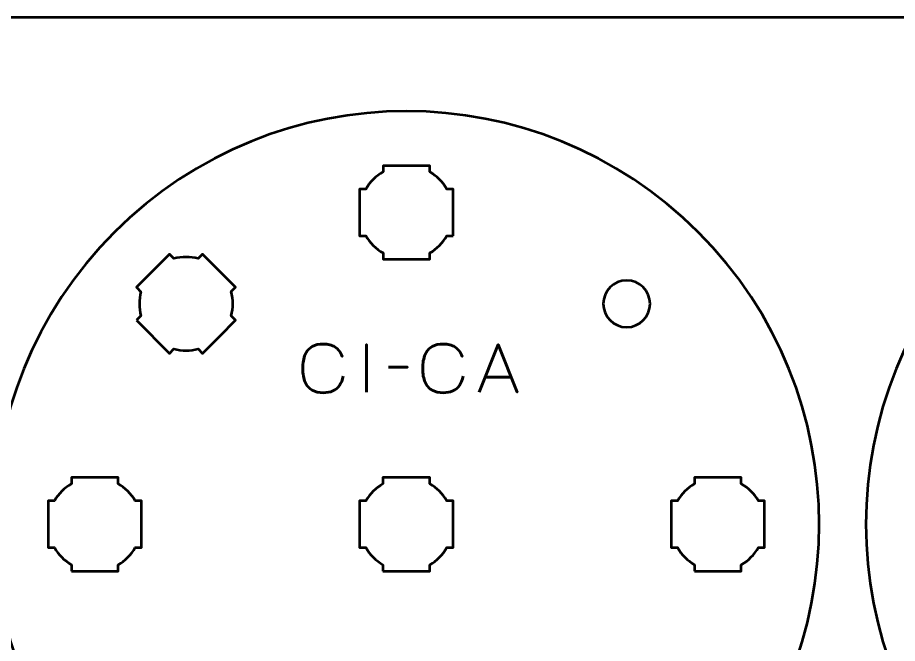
# Model space of a CAD drawing. Header units: centimetres. Extents: x -21 to 0, y -29.7 to 0.
# Drawn here: x -11.3 to -5.65, y -4.01 to 0 of the extents above; entities that cross this region are included whole.
import ezdxf

# ---------------------------------------------------------------- set-up
doc = ezdxf.new("R2010")
doc.units = ezdxf.units.CM
doc.header["$MEASUREMENT"] = 0
doc.layers.add('Layer 1', color=7, linetype='Continuous')

msp = doc.modelspace()

# ---------------------------------------------------------------- linework, layer by layer
at = {"layer": 'Layer 1', "color": 1, "lineweight": 53}
msp.add_open_spline([(-21.00003, -29.19995), (-21.00003, -29.19995), (-21.00003, -2.29992), (-21.00003, -2.29992), (-21.00003, -2.29992), (-21.00003, -2.21709), (-20.93286, -2.14992), (-20.85003, -2.14992), (-20.85003, -2.14992), (-20.7672, -2.14992), (-20.70003, -2.08275), (-20.70003, -1.99992), (-20.70003, -1.99992), (-20.70003, -1.91709), (-20.7672, -1.84992), (-20.85003, -1.84992), (-20.85003, -1.84992), (-20.93286, -1.84992), (-21.00003, -1.78275), (-21.00003, -1.69992), (-21.00003, -1.69992), (-21.00003, -1.61709), (-20.93286, -1.54992), (-20.85003, -1.54992), (-20.85003, -1.54992), (-20.7672, -1.54992), (-20.70003, -1.48275), (-20.70003, -1.39992), (-20.70003, -1.39992), (-20.70003, -1.31709), (-20.7672, -1.24992), (-20.85003, -1.24992), (-20.85003, -1.24992), (-20.93286, -1.24992), (-21.00003, -1.18275), (-21.00003, -1.09992), (-21.00003, -1.09992), (-21.00003, -1.09992), (-21.00003, -0.49992), (-21.00003, -0.49992), (-21.00003, -0.49992), (-21.00003, -0.22295), (-20.77694, 0.00004), (-20.49994, 0.00004), (-20.49994, 0.00004), (-20.49994, 0.00004), (-0.50008, 0.00004), (-0.50008, 0.00004), (-0.50008, 0.00004), (-0.22294, 0.00004), (0.00002, -0.22295), (0.00002, -0.49992), (0.00002, -0.49992), (0.00002, -0.49992), (0.00002, -29.19995), (0.00002, -29.19995), (0.00002, -29.19995), (0.00002, -29.47695), (-0.22294, -29.70004), (-0.50008, -29.70004), (-0.50008, -29.70004), (-0.50008, -29.70004), (-20.49994, -29.70004), (-20.49994, -29.70004), (-20.49994, -29.70004), (-20.77694, -29.70004), (-21.00003, -29.47695), (-21.00003, -29.19995)], degree=3, knots=[0, 0, 0, 0, 0.0588235, 0.0588235, 0.0588235, 0.0588235, 0.1176471, 0.1176471, 0.1176471, 0.1176471, 0.1764706, 0.1764706, 0.1764706, 0.1764706, 0.2352941, 0.2352941, 0.2352941, 0.2352941, 0.2941176, 0.2941176, 0.2941176, 0.2941176, 0.3529412, 0.3529412, 0.3529412, 0.3529412, 0.4117647, 0.4117647, 0.4117647, 0.4117647, 0.4705882, 0.4705882, 0.4705882, 0.4705882, 0.5294118, 0.5294118, 0.5294118, 0.5294118, 0.5882353, 0.5882353, 0.5882353, 0.5882353, 0.6470588, 0.6470588, 0.6470588, 0.6470588, 0.7058824, 0.7058824, 0.7058824, 0.7058824, 0.7647059, 0.7647059, 0.7647059, 0.7647059, 0.8235294, 0.8235294, 0.8235294, 0.8235294, 0.8823529, 0.8823529, 0.8823529, 0.8823529, 0.9411765, 0.9411765, 0.9411765, 0.9411765, 1, 1, 1, 1], dxfattribs=at)
at = {"layer": 'Layer 1', "color": 3, "lineweight": 53}
for points in [[(-10.67382, -1.3761), (-9.63912, -0.3414), (-7.96088, -0.3414), (-6.92615, -1.37613), (-6.92615, -1.37613), (-5.89145, -2.41083), (-5.89145, -4.08907), (-6.92615, -5.12377), (-6.92615, -5.12377), (-7.96088, -6.15849), (-9.63912, -6.15849), (-10.67382, -5.12379), (-10.67382, -5.12379), (-11.70855, -4.08907), (-11.70855, -2.41083), (-10.67382, -1.3761)], [(-1.32618, -1.37616), (-0.29148, -2.41086), (-0.29148, -4.0891), (-1.32621, -5.12383), (-1.32621, -5.12383), (-2.36091, -6.15853), (-4.03915, -6.15853), (-5.07385, -5.12383), (-5.07385, -5.12383), (-6.10857, -4.0891), (-6.10857, -2.41086), (-5.07387, -1.37616), (-5.07387, -1.37616), (-4.03915, -0.34143), (-2.36091, -0.34143), (-1.32618, -1.37616)]]:
    msp.add_open_spline(points, degree=3, knots=[0, 0, 0, 0, 0.25, 0.25, 0.25, 0.25, 0.5, 0.5, 0.5, 0.5, 0.75, 0.75, 0.75, 0.75, 1, 1, 1, 1], dxfattribs=at)
at = {"layer": 'Layer 1', "lineweight": 53}
for points, knots in [([(-8.49997, -1.39992), (-8.49997, -1.39992), (-8.54017, -1.39992), (-8.54017, -1.39992), (-8.54017, -1.39992), (-8.5665, -1.44544), (-8.60446, -1.48337), (-8.64997, -1.5097), (-8.64997, -1.5097), (-8.64997, -1.5097), (-8.64997, -1.54992), (-8.64997, -1.54992), (-8.64997, -1.54992), (-8.64997, -1.54992), (-8.94997, -1.54992), (-8.94997, -1.54992), (-8.94997, -1.54992), (-8.94997, -1.54992), (-8.94997, -1.50973), (-8.94997, -1.50973), (-8.94997, -1.50973), (-8.9955, -1.4834), (-9.03349, -1.44545), (-9.05985, -1.39992), (-9.05985, -1.39992), (-9.05985, -1.39992), (-9.09997, -1.39992), (-9.09997, -1.39992), (-9.09997, -1.39992), (-9.09997, -1.39992), (-9.09997, -1.2545), (-9.09997, -1.2545), (-9.09997, -1.2545), (-9.09997, -1.2545), (-9.10003, -1.24985), (-9.10003, -1.24985), (-9.10003, -1.24985), (-9.10003, -1.24985), (-9.09997, -1.24521), (-9.09997, -1.24521), (-9.09997, -1.24521), (-9.09997, -1.24521), (-9.09997, -1.09992), (-9.09997, -1.09992), (-9.09997, -1.09992), (-9.09997, -1.09992), (-9.0599, -1.09992), (-9.0599, -1.09992), (-9.0599, -1.09992), (-9.03355, -1.05435), (-8.99555, -1.01634), (-8.94997, -0.98998), (-8.94997, -0.98998), (-8.94997, -0.98998), (-8.94997, -0.94992), (-8.94997, -0.94992), (-8.94997, -0.94992), (-8.94997, -0.94992), (-8.80669, -0.94992), (-8.80669, -0.94992), (-8.80669, -0.94992), (-8.80669, -0.94992), (-8.80002, -0.94984), (-8.80002, -0.94984), (-8.80002, -0.94984), (-8.80002, -0.94984), (-8.79334, -0.94992), (-8.79334, -0.94992), (-8.79334, -0.94992), (-8.79334, -0.94992), (-8.64997, -0.94992), (-8.64997, -0.94992), (-8.64997, -0.94992), (-8.64997, -0.94992), (-8.64997, -0.99002), (-8.64997, -0.99002), (-8.64997, -0.99002), (-8.60443, -1.01638), (-8.56645, -1.05437), (-8.54012, -1.09992), (-8.54012, -1.09992), (-8.54012, -1.09992), (-8.49997, -1.09992), (-8.49997, -1.09992), (-8.49997, -1.09992), (-8.49997, -1.09992), (-8.49997, -1.39992), (-8.49997, -1.39992)], [0, 0, 0, 0, 0.0454545, 0.0454545, 0.0454545, 0.0454545, 0.0909091, 0.0909091, 0.0909091, 0.0909091, 0.1363636, 0.1363636, 0.1363636, 0.1363636, 0.1818182, 0.1818182, 0.1818182, 0.1818182, 0.2272727, 0.2272727, 0.2272727, 0.2272727, 0.2727273, 0.2727273, 0.2727273, 0.2727273, 0.3181818, 0.3181818, 0.3181818, 0.3181818, 0.3636364, 0.3636364, 0.3636364, 0.3636364, 0.4090909, 0.4090909, 0.4090909, 0.4090909, 0.4545455, 0.4545455, 0.4545455, 0.4545455, 0.5, 0.5, 0.5, 0.5, 0.5454545, 0.5454545, 0.5454545, 0.5454545, 0.5909091, 0.5909091, 0.5909091, 0.5909091, 0.6363636, 0.6363636, 0.6363636, 0.6363636, 0.6818182, 0.6818182, 0.6818182, 0.6818182, 0.7272727, 0.7272727, 0.7272727, 0.7272727, 0.7727273, 0.7727273, 0.7727273, 0.7727273, 0.8181818, 0.8181818, 0.8181818, 0.8181818, 0.8636364, 0.8636364, 0.8636364, 0.8636364, 0.9090909, 0.9090909, 0.9090909, 0.9090909, 0.9545455, 0.9545455, 0.9545455, 0.9545455, 1, 1, 1, 1]), ([(-10.53245, -1.94176), (-10.53245, -1.94176), (-10.50403, -1.91333), (-10.50403, -1.91333), (-10.50403, -1.91333), (-10.5176, -1.86253), (-10.51758, -1.80887), (-10.50401, -1.75807), (-10.50401, -1.75807), (-10.50401, -1.75807), (-10.53245, -1.72963), (-10.53245, -1.72963), (-10.53245, -1.72963), (-10.53245, -1.72963), (-10.32032, -1.5175), (-10.32032, -1.5175), (-10.32032, -1.5175), (-10.32032, -1.5175), (-10.2919, -1.54591), (-10.2919, -1.54591), (-10.2919, -1.54591), (-10.24109, -1.53234), (-10.18739, -1.53231), (-10.13656, -1.54587), (-10.13656, -1.54587), (-10.13656, -1.54587), (-10.10819, -1.5175), (-10.10819, -1.5175), (-10.10819, -1.5175), (-10.10819, -1.5175), (-10.00536, -1.62032), (-10.00536, -1.62032), (-10.00536, -1.62032), (-10.00536, -1.62032), (-10.00203, -1.62357), (-10.00203, -1.62357), (-10.00203, -1.62357), (-10.00203, -1.62357), (-9.99879, -1.62689), (-9.99879, -1.62689), (-9.99879, -1.62689), (-9.99879, -1.62689), (-9.89606, -1.72963), (-9.89606, -1.72963), (-9.89606, -1.72963), (-9.89606, -1.72963), (-9.92439, -1.75796), (-9.92439, -1.75796), (-9.92439, -1.75796), (-9.9108, -1.80882), (-9.91079, -1.86256), (-9.92438, -1.91343), (-9.92438, -1.91343), (-9.92438, -1.91343), (-9.89606, -1.94176), (-9.89606, -1.94176), (-9.89606, -1.94176), (-9.89606, -1.94176), (-9.99737, -2.04307), (-9.99737, -2.04307), (-9.99737, -2.04307), (-9.99737, -2.04307), (-10.00203, -2.04785), (-10.00203, -2.04785), (-10.00203, -2.04785), (-10.00203, -2.04785), (-10.00681, -2.05251), (-10.00681, -2.05251), (-10.00681, -2.05251), (-10.00681, -2.05251), (-10.10819, -2.15389), (-10.10819, -2.15389), (-10.10819, -2.15389), (-10.10819, -2.15389), (-10.13654, -2.12554), (-10.13654, -2.12554), (-10.13654, -2.12554), (-10.18739, -2.1391), (-10.2411, -2.13909), (-10.29193, -2.1255), (-10.29193, -2.1255), (-10.29193, -2.1255), (-10.32032, -2.15389), (-10.32032, -2.15389), (-10.32032, -2.15389), (-10.32032, -2.15389), (-10.53245, -1.94176), (-10.53245, -1.94176)], [0, 0, 0, 0, 0.0454545, 0.0454545, 0.0454545, 0.0454545, 0.0909091, 0.0909091, 0.0909091, 0.0909091, 0.1363636, 0.1363636, 0.1363636, 0.1363636, 0.1818182, 0.1818182, 0.1818182, 0.1818182, 0.2272727, 0.2272727, 0.2272727, 0.2272727, 0.2727273, 0.2727273, 0.2727273, 0.2727273, 0.3181818, 0.3181818, 0.3181818, 0.3181818, 0.3636364, 0.3636364, 0.3636364, 0.3636364, 0.4090909, 0.4090909, 0.4090909, 0.4090909, 0.4545455, 0.4545455, 0.4545455, 0.4545455, 0.5, 0.5, 0.5, 0.5, 0.5454545, 0.5454545, 0.5454545, 0.5454545, 0.5909091, 0.5909091, 0.5909091, 0.5909091, 0.6363636, 0.6363636, 0.6363636, 0.6363636, 0.6818182, 0.6818182, 0.6818182, 0.6818182, 0.7272727, 0.7272727, 0.7272727, 0.7272727, 0.7727273, 0.7727273, 0.7727273, 0.7727273, 0.8181818, 0.8181818, 0.8181818, 0.8181818, 0.8636364, 0.8636364, 0.8636364, 0.8636364, 0.9090909, 0.9090909, 0.9090909, 0.9090909, 0.9545455, 0.9545455, 0.9545455, 0.9545455, 1, 1, 1, 1]), ([(-7.3858, -1.68572), (-7.30297, -1.68572), (-7.2358, -1.75289), (-7.2358, -1.83572), (-7.2358, -1.83572), (-7.2358, -1.91855), (-7.30297, -1.98572), (-7.3858, -1.98572), (-7.3858, -1.98572), (-7.46863, -1.98572), (-7.5358, -1.91855), (-7.5358, -1.83572), (-7.5358, -1.83572), (-7.5358, -1.75289), (-7.46863, -1.68572), (-7.3858, -1.68572)], [0, 0, 0, 0, 0.25, 0.25, 0.25, 0.25, 0.5, 0.5, 0.5, 0.5, 0.75, 0.75, 0.75, 0.75, 1, 1, 1, 1]), ([(-10.95004, -3.54991), (-10.95004, -3.54991), (-10.95004, -3.50971), (-10.95004, -3.50971), (-10.95004, -3.50971), (-10.99556, -3.48338), (-11.03349, -3.44542), (-11.05982, -3.39991), (-11.05982, -3.39991), (-11.05982, -3.39991), (-11.10004, -3.39991), (-11.10004, -3.39991), (-11.10004, -3.39991), (-11.10004, -3.39991), (-11.10004, -3.09991), (-11.10004, -3.09991), (-11.10004, -3.09991), (-11.10004, -3.09991), (-11.05985, -3.09991), (-11.05985, -3.09991), (-11.05985, -3.09991), (-11.03352, -3.05438), (-10.99557, -3.01639), (-10.95004, -2.99003), (-10.95004, -2.99003), (-10.95004, -2.99003), (-10.95004, -2.94991), (-10.95004, -2.94991), (-10.95004, -2.94991), (-10.95004, -2.94991), (-10.80462, -2.94991), (-10.80462, -2.94991), (-10.80462, -2.94991), (-10.80462, -2.94991), (-10.79997, -2.94985), (-10.79997, -2.94985), (-10.79997, -2.94985), (-10.79997, -2.94985), (-10.79533, -2.94991), (-10.79533, -2.94991), (-10.79533, -2.94991), (-10.79533, -2.94991), (-10.65004, -2.94991), (-10.65004, -2.94991), (-10.65004, -2.94991), (-10.65004, -2.94991), (-10.65004, -2.98998), (-10.65004, -2.98998), (-10.65004, -2.98998), (-10.60447, -3.01633), (-10.56646, -3.05433), (-10.5401, -3.09991), (-10.5401, -3.09991), (-10.5401, -3.09991), (-10.50004, -3.09991), (-10.50004, -3.09991), (-10.50004, -3.09991), (-10.50004, -3.09991), (-10.50004, -3.24319), (-10.50004, -3.24319), (-10.50004, -3.24319), (-10.50004, -3.24319), (-10.49996, -3.24986), (-10.49996, -3.24986), (-10.49996, -3.24986), (-10.49996, -3.24986), (-10.50004, -3.25654), (-10.50004, -3.25654), (-10.50004, -3.25654), (-10.50004, -3.25654), (-10.50004, -3.39991), (-10.50004, -3.39991), (-10.50004, -3.39991), (-10.50004, -3.39991), (-10.54014, -3.39991), (-10.54014, -3.39991), (-10.54014, -3.39991), (-10.5665, -3.44545), (-10.60449, -3.48343), (-10.65004, -3.50976), (-10.65004, -3.50976), (-10.65004, -3.50976), (-10.65004, -3.54991), (-10.65004, -3.54991), (-10.65004, -3.54991), (-10.65004, -3.54991), (-10.95004, -3.54991), (-10.95004, -3.54991)], [0, 0, 0, 0, 0.0454545, 0.0454545, 0.0454545, 0.0454545, 0.0909091, 0.0909091, 0.0909091, 0.0909091, 0.1363636, 0.1363636, 0.1363636, 0.1363636, 0.1818182, 0.1818182, 0.1818182, 0.1818182, 0.2272727, 0.2272727, 0.2272727, 0.2272727, 0.2727273, 0.2727273, 0.2727273, 0.2727273, 0.3181818, 0.3181818, 0.3181818, 0.3181818, 0.3636364, 0.3636364, 0.3636364, 0.3636364, 0.4090909, 0.4090909, 0.4090909, 0.4090909, 0.4545455, 0.4545455, 0.4545455, 0.4545455, 0.5, 0.5, 0.5, 0.5, 0.5454545, 0.5454545, 0.5454545, 0.5454545, 0.5909091, 0.5909091, 0.5909091, 0.5909091, 0.6363636, 0.6363636, 0.6363636, 0.6363636, 0.6818182, 0.6818182, 0.6818182, 0.6818182, 0.7272727, 0.7272727, 0.7272727, 0.7272727, 0.7727273, 0.7727273, 0.7727273, 0.7727273, 0.8181818, 0.8181818, 0.8181818, 0.8181818, 0.8636364, 0.8636364, 0.8636364, 0.8636364, 0.9090909, 0.9090909, 0.9090909, 0.9090909, 0.9545455, 0.9545455, 0.9545455, 0.9545455, 1, 1, 1, 1]), ([(-8.95004, -3.54991), (-8.95004, -3.54991), (-8.95004, -3.50971), (-8.95004, -3.50971), (-8.95004, -3.50971), (-8.99556, -3.48338), (-9.03349, -3.44542), (-9.05982, -3.39991), (-9.05982, -3.39991), (-9.05982, -3.39991), (-9.10004, -3.39991), (-9.10004, -3.39991), (-9.10004, -3.39991), (-9.10004, -3.39991), (-9.10004, -3.09991), (-9.10004, -3.09991), (-9.10004, -3.09991), (-9.10004, -3.09991), (-9.05985, -3.09991), (-9.05985, -3.09991), (-9.05985, -3.09991), (-9.03352, -3.05438), (-8.99557, -3.01639), (-8.95004, -2.99003), (-8.95004, -2.99003), (-8.95004, -2.99003), (-8.95004, -2.94991), (-8.95004, -2.94991), (-8.95004, -2.94991), (-8.95004, -2.94991), (-8.80462, -2.94991), (-8.80462, -2.94991), (-8.80462, -2.94991), (-8.80462, -2.94991), (-8.79997, -2.94985), (-8.79997, -2.94985), (-8.79997, -2.94985), (-8.79997, -2.94985), (-8.79533, -2.94991), (-8.79533, -2.94991), (-8.79533, -2.94991), (-8.79533, -2.94991), (-8.65004, -2.94991), (-8.65004, -2.94991), (-8.65004, -2.94991), (-8.65004, -2.94991), (-8.65004, -2.98998), (-8.65004, -2.98998), (-8.65004, -2.98998), (-8.60447, -3.01633), (-8.56646, -3.05433), (-8.5401, -3.09991), (-8.5401, -3.09991), (-8.5401, -3.09991), (-8.50004, -3.09991), (-8.50004, -3.09991), (-8.50004, -3.09991), (-8.50004, -3.09991), (-8.50004, -3.24319), (-8.50004, -3.24319), (-8.50004, -3.24319), (-8.50004, -3.24319), (-8.49996, -3.24986), (-8.49996, -3.24986), (-8.49996, -3.24986), (-8.49996, -3.24986), (-8.50004, -3.25654), (-8.50004, -3.25654), (-8.50004, -3.25654), (-8.50004, -3.25654), (-8.50004, -3.39991), (-8.50004, -3.39991), (-8.50004, -3.39991), (-8.50004, -3.39991), (-8.54014, -3.39991), (-8.54014, -3.39991), (-8.54014, -3.39991), (-8.5665, -3.44545), (-8.60449, -3.48343), (-8.65004, -3.50976), (-8.65004, -3.50976), (-8.65004, -3.50976), (-8.65004, -3.54991), (-8.65004, -3.54991), (-8.65004, -3.54991), (-8.65004, -3.54991), (-8.95004, -3.54991), (-8.95004, -3.54991)], [0, 0, 0, 0, 0.0454545, 0.0454545, 0.0454545, 0.0454545, 0.0909091, 0.0909091, 0.0909091, 0.0909091, 0.1363636, 0.1363636, 0.1363636, 0.1363636, 0.1818182, 0.1818182, 0.1818182, 0.1818182, 0.2272727, 0.2272727, 0.2272727, 0.2272727, 0.2727273, 0.2727273, 0.2727273, 0.2727273, 0.3181818, 0.3181818, 0.3181818, 0.3181818, 0.3636364, 0.3636364, 0.3636364, 0.3636364, 0.4090909, 0.4090909, 0.4090909, 0.4090909, 0.4545455, 0.4545455, 0.4545455, 0.4545455, 0.5, 0.5, 0.5, 0.5, 0.5454545, 0.5454545, 0.5454545, 0.5454545, 0.5909091, 0.5909091, 0.5909091, 0.5909091, 0.6363636, 0.6363636, 0.6363636, 0.6363636, 0.6818182, 0.6818182, 0.6818182, 0.6818182, 0.7272727, 0.7272727, 0.7272727, 0.7272727, 0.7727273, 0.7727273, 0.7727273, 0.7727273, 0.8181818, 0.8181818, 0.8181818, 0.8181818, 0.8636364, 0.8636364, 0.8636364, 0.8636364, 0.9090909, 0.9090909, 0.9090909, 0.9090909, 0.9545455, 0.9545455, 0.9545455, 0.9545455, 1, 1, 1, 1]), ([(-6.95004, -3.54991), (-6.95004, -3.54991), (-6.95004, -3.50971), (-6.95004, -3.50971), (-6.95004, -3.50971), (-6.99556, -3.48338), (-7.03349, -3.44542), (-7.05982, -3.39991), (-7.05982, -3.39991), (-7.05982, -3.39991), (-7.10004, -3.39991), (-7.10004, -3.39991), (-7.10004, -3.39991), (-7.10004, -3.39991), (-7.10004, -3.09991), (-7.10004, -3.09991), (-7.10004, -3.09991), (-7.10004, -3.09991), (-7.05985, -3.09991), (-7.05985, -3.09991), (-7.05985, -3.09991), (-7.03352, -3.05438), (-6.99557, -3.01639), (-6.95004, -2.99003), (-6.95004, -2.99003), (-6.95004, -2.99003), (-6.95004, -2.94991), (-6.95004, -2.94991), (-6.95004, -2.94991), (-6.95004, -2.94991), (-6.80462, -2.94991), (-6.80462, -2.94991), (-6.80462, -2.94991), (-6.80462, -2.94991), (-6.79997, -2.94985), (-6.79997, -2.94985), (-6.79997, -2.94985), (-6.79997, -2.94985), (-6.79533, -2.94991), (-6.79533, -2.94991), (-6.79533, -2.94991), (-6.79533, -2.94991), (-6.65004, -2.94991), (-6.65004, -2.94991), (-6.65004, -2.94991), (-6.65004, -2.94991), (-6.65004, -2.98998), (-6.65004, -2.98998), (-6.65004, -2.98998), (-6.60447, -3.01633), (-6.56646, -3.05433), (-6.5401, -3.09991), (-6.5401, -3.09991), (-6.5401, -3.09991), (-6.50004, -3.09991), (-6.50004, -3.09991), (-6.50004, -3.09991), (-6.50004, -3.09991), (-6.50004, -3.24319), (-6.50004, -3.24319), (-6.50004, -3.24319), (-6.50004, -3.24319), (-6.49996, -3.24986), (-6.49996, -3.24986), (-6.49996, -3.24986), (-6.49996, -3.24986), (-6.50004, -3.25654), (-6.50004, -3.25654), (-6.50004, -3.25654), (-6.50004, -3.25654), (-6.50004, -3.39991), (-6.50004, -3.39991), (-6.50004, -3.39991), (-6.50004, -3.39991), (-6.54014, -3.39991), (-6.54014, -3.39991), (-6.54014, -3.39991), (-6.5665, -3.44545), (-6.60449, -3.48343), (-6.65004, -3.50976), (-6.65004, -3.50976), (-6.65004, -3.50976), (-6.65004, -3.54991), (-6.65004, -3.54991), (-6.65004, -3.54991), (-6.65004, -3.54991), (-6.95004, -3.54991), (-6.95004, -3.54991)], [0, 0, 0, 0, 0.0454545, 0.0454545, 0.0454545, 0.0454545, 0.0909091, 0.0909091, 0.0909091, 0.0909091, 0.1363636, 0.1363636, 0.1363636, 0.1363636, 0.1818182, 0.1818182, 0.1818182, 0.1818182, 0.2272727, 0.2272727, 0.2272727, 0.2272727, 0.2727273, 0.2727273, 0.2727273, 0.2727273, 0.3181818, 0.3181818, 0.3181818, 0.3181818, 0.3636364, 0.3636364, 0.3636364, 0.3636364, 0.4090909, 0.4090909, 0.4090909, 0.4090909, 0.4545455, 0.4545455, 0.4545455, 0.4545455, 0.5, 0.5, 0.5, 0.5, 0.5454545, 0.5454545, 0.5454545, 0.5454545, 0.5909091, 0.5909091, 0.5909091, 0.5909091, 0.6363636, 0.6363636, 0.6363636, 0.6363636, 0.6818182, 0.6818182, 0.6818182, 0.6818182, 0.7272727, 0.7272727, 0.7272727, 0.7272727, 0.7727273, 0.7727273, 0.7727273, 0.7727273, 0.8181818, 0.8181818, 0.8181818, 0.8181818, 0.8636364, 0.8636364, 0.8636364, 0.8636364, 0.9090909, 0.9090909, 0.9090909, 0.9090909, 0.9545455, 0.9545455, 0.9545455, 0.9545455, 1, 1, 1, 1])]:
    msp.add_open_spline(points, degree=3, knots=knots, dxfattribs=at)
at = {"layer": 'Layer 1', "color": 5, "lineweight": 53}
for points, knots in [([(-9.20601, -2.30033), (-9.21053, -2.32453), (-9.21843, -2.3445), (-9.22951, -2.36016), (-9.22951, -2.36016), (-9.24065, -2.37576), (-9.25491, -2.38733), (-9.27226, -2.39488), (-9.27226, -2.39488), (-9.28955, -2.40243), (-9.30987, -2.40624), (-9.33301, -2.40617), (-9.33301, -2.40617), (-9.36116, -2.40624), (-9.38508, -2.4008), (-9.4047, -2.38973), (-9.4047, -2.38973), (-9.42431, -2.37872), (-9.43927, -2.36172), (-9.44957, -2.33865), (-9.44957, -2.33865), (-9.45987, -2.31557), (-9.46502, -2.28601), (-9.46509, -2.24996), (-9.46509, -2.24996), (-9.46502, -2.21405), (-9.45987, -2.18455), (-9.44957, -2.16148), (-9.44957, -2.16148), (-9.43927, -2.13841), (-9.42431, -2.12134), (-9.4047, -2.11026), (-9.4047, -2.11026), (-9.38508, -2.09918), (-9.36116, -2.09368), (-9.33301, -2.09375), (-9.33301, -2.09375), (-9.30288, -2.09368), (-9.27763, -2.1001), (-9.25731, -2.11301), (-9.25731, -2.11301), (-9.23706, -2.12592), (-9.22217, -2.14589), (-9.21279, -2.17291), (-9.21279, -2.17291), (-9.22217, -2.14589), (-9.23706, -2.12592), (-9.25731, -2.11301), (-9.25731, -2.11301), (-9.27763, -2.1001), (-9.30288, -2.09368), (-9.33301, -2.09375), (-9.33301, -2.09375), (-9.36116, -2.09368), (-9.38508, -2.09918), (-9.4047, -2.11026), (-9.4047, -2.11026), (-9.42431, -2.12134), (-9.43927, -2.13841), (-9.44957, -2.16148), (-9.44957, -2.16148), (-9.45987, -2.18455), (-9.46502, -2.21405), (-9.46509, -2.24996), (-9.46509, -2.24996), (-9.46502, -2.28601), (-9.45987, -2.31557), (-9.44957, -2.33865), (-9.44957, -2.33865), (-9.43927, -2.36172), (-9.42431, -2.37872), (-9.4047, -2.38973), (-9.4047, -2.38973), (-9.38508, -2.4008), (-9.36116, -2.40624), (-9.33301, -2.40617), (-9.33301, -2.40617), (-9.30987, -2.40624), (-9.28955, -2.40243), (-9.27226, -2.39488), (-9.27226, -2.39488), (-9.25491, -2.38733), (-9.24065, -2.37576), (-9.22951, -2.36016), (-9.22951, -2.36016), (-9.21843, -2.3445), (-9.21053, -2.32453), (-9.20601, -2.30033)], [0, 0, 0, 0, 0.0454545, 0.0454545, 0.0454545, 0.0454545, 0.0909091, 0.0909091, 0.0909091, 0.0909091, 0.1363636, 0.1363636, 0.1363636, 0.1363636, 0.1818182, 0.1818182, 0.1818182, 0.1818182, 0.2272727, 0.2272727, 0.2272727, 0.2272727, 0.2727273, 0.2727273, 0.2727273, 0.2727273, 0.3181818, 0.3181818, 0.3181818, 0.3181818, 0.3636364, 0.3636364, 0.3636364, 0.3636364, 0.4090909, 0.4090909, 0.4090909, 0.4090909, 0.4545455, 0.4545455, 0.4545455, 0.4545455, 0.5, 0.5, 0.5, 0.5, 0.5454545, 0.5454545, 0.5454545, 0.5454545, 0.5909091, 0.5909091, 0.5909091, 0.5909091, 0.6363636, 0.6363636, 0.6363636, 0.6363636, 0.6818182, 0.6818182, 0.6818182, 0.6818182, 0.7272727, 0.7272727, 0.7272727, 0.7272727, 0.7727273, 0.7727273, 0.7727273, 0.7727273, 0.8181818, 0.8181818, 0.8181818, 0.8181818, 0.8636364, 0.8636364, 0.8636364, 0.8636364, 0.9090909, 0.9090909, 0.9090909, 0.9090909, 0.9545455, 0.9545455, 0.9545455, 0.9545455, 1, 1, 1, 1]), ([(-9.05615, -2.40278), (-9.05615, -2.40278), (-9.05615, -2.09756), (-9.05615, -2.09756), (-9.05615, -2.09756), (-9.05615, -2.09756), (-9.05615, -2.40278), (-9.05615, -2.40278)], [0, 0, 0, 0, 0.5, 0.5, 0.5, 0.5, 1, 1, 1, 1]), ([(-8.43597, -2.30033), (-8.44049, -2.32453), (-8.44839, -2.3445), (-8.45947, -2.36016), (-8.45947, -2.36016), (-8.47061, -2.37576), (-8.48487, -2.38733), (-8.50222, -2.39488), (-8.50222, -2.39488), (-8.51951, -2.40243), (-8.53983, -2.40624), (-8.56297, -2.40617), (-8.56297, -2.40617), (-8.59112, -2.40624), (-8.61504, -2.4008), (-8.63466, -2.38973), (-8.63466, -2.38973), (-8.65427, -2.37872), (-8.66923, -2.36172), (-8.67953, -2.33865), (-8.67953, -2.33865), (-8.68983, -2.31557), (-8.69498, -2.28601), (-8.69505, -2.24996), (-8.69505, -2.24996), (-8.69498, -2.21405), (-8.68983, -2.18455), (-8.67953, -2.16148), (-8.67953, -2.16148), (-8.66923, -2.13841), (-8.65427, -2.12134), (-8.63466, -2.11026), (-8.63466, -2.11026), (-8.61504, -2.09918), (-8.59112, -2.09368), (-8.56297, -2.09375), (-8.56297, -2.09375), (-8.53284, -2.09368), (-8.50759, -2.1001), (-8.48727, -2.11301), (-8.48727, -2.11301), (-8.46702, -2.12592), (-8.45213, -2.14589), (-8.44275, -2.17291), (-8.44275, -2.17291), (-8.45213, -2.14589), (-8.46702, -2.12592), (-8.48727, -2.11301), (-8.48727, -2.11301), (-8.50759, -2.1001), (-8.53284, -2.09368), (-8.56297, -2.09375), (-8.56297, -2.09375), (-8.59112, -2.09368), (-8.61504, -2.09918), (-8.63466, -2.11026), (-8.63466, -2.11026), (-8.65427, -2.12134), (-8.66923, -2.13841), (-8.67953, -2.16148), (-8.67953, -2.16148), (-8.68983, -2.18455), (-8.69498, -2.21405), (-8.69505, -2.24996), (-8.69505, -2.24996), (-8.69498, -2.28601), (-8.68983, -2.31557), (-8.67953, -2.33865), (-8.67953, -2.33865), (-8.66923, -2.36172), (-8.65427, -2.37872), (-8.63466, -2.38973), (-8.63466, -2.38973), (-8.61504, -2.4008), (-8.59112, -2.40624), (-8.56297, -2.40617), (-8.56297, -2.40617), (-8.53983, -2.40624), (-8.51951, -2.40243), (-8.50222, -2.39488), (-8.50222, -2.39488), (-8.48487, -2.38733), (-8.47061, -2.37576), (-8.45947, -2.36016), (-8.45947, -2.36016), (-8.44839, -2.3445), (-8.44049, -2.32453), (-8.43597, -2.30033)], [0, 0, 0, 0, 0.0454545, 0.0454545, 0.0454545, 0.0454545, 0.0909091, 0.0909091, 0.0909091, 0.0909091, 0.1363636, 0.1363636, 0.1363636, 0.1363636, 0.1818182, 0.1818182, 0.1818182, 0.1818182, 0.2272727, 0.2272727, 0.2272727, 0.2272727, 0.2727273, 0.2727273, 0.2727273, 0.2727273, 0.3181818, 0.3181818, 0.3181818, 0.3181818, 0.3636364, 0.3636364, 0.3636364, 0.3636364, 0.4090909, 0.4090909, 0.4090909, 0.4090909, 0.4545455, 0.4545455, 0.4545455, 0.4545455, 0.5, 0.5, 0.5, 0.5, 0.5454545, 0.5454545, 0.5454545, 0.5454545, 0.5909091, 0.5909091, 0.5909091, 0.5909091, 0.6363636, 0.6363636, 0.6363636, 0.6363636, 0.6818182, 0.6818182, 0.6818182, 0.6818182, 0.7272727, 0.7272727, 0.7272727, 0.7272727, 0.7727273, 0.7727273, 0.7727273, 0.7727273, 0.8181818, 0.8181818, 0.8181818, 0.8181818, 0.8636364, 0.8636364, 0.8636364, 0.8636364, 0.9090909, 0.9090909, 0.9090909, 0.9090909, 0.9545455, 0.9545455, 0.9545455, 0.9545455, 1, 1, 1, 1]), ([(-8.33183, -2.40278), (-8.33183, -2.40278), (-8.21076, -2.09756), (-8.21076, -2.09756), (-8.21076, -2.09756), (-8.21076, -2.09756), (-8.08926, -2.40278), (-8.08926, -2.40278), (-8.08926, -2.40278), (-8.08926, -2.40278), (-8.21076, -2.09756), (-8.21076, -2.09756), (-8.21076, -2.09756), (-8.21076, -2.09756), (-8.33183, -2.40278), (-8.33183, -2.40278)], [0, 0, 0, 0, 0.25, 0.25, 0.25, 0.25, 0.5, 0.5, 0.5, 0.5, 0.75, 0.75, 0.75, 0.75, 1, 1, 1, 1]), ([(-8.91518, -2.24318), (-8.91518, -2.24318), (-8.79199, -2.24318), (-8.79199, -2.24318), (-8.79199, -2.24318), (-8.79199, -2.24318), (-8.91518, -2.24318), (-8.91518, -2.24318)], [0, 0, 0, 0, 0.5, 0.5, 0.5, 0.5, 1, 1, 1, 1]), ([(-8.29373, -2.30668), (-8.29373, -2.30668), (-8.12779, -2.30668), (-8.12779, -2.30668), (-8.12779, -2.30668), (-8.12779, -2.30668), (-8.29373, -2.30668), (-8.29373, -2.30668)], [0, 0, 0, 0, 0.5, 0.5, 0.5, 0.5, 1, 1, 1, 1])]:
    msp.add_open_spline(points, degree=3, knots=knots, dxfattribs=at)

doc.saveas('drawing.dxf')
